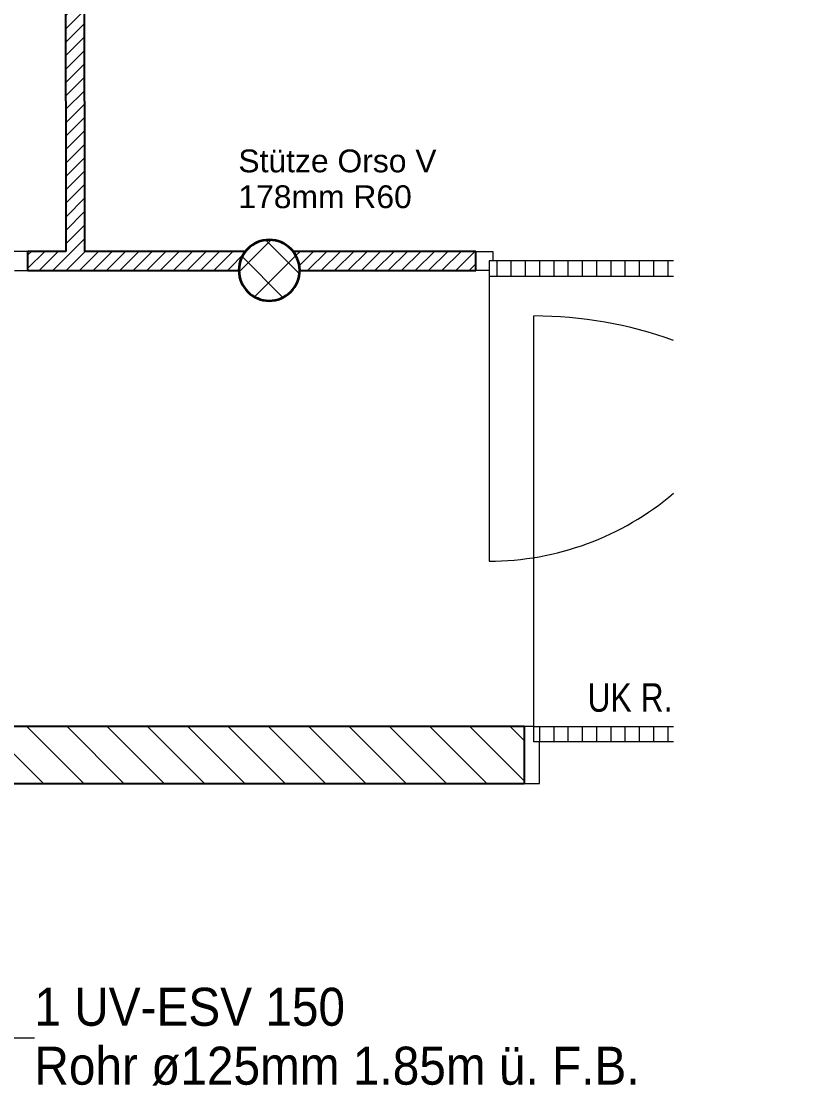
# Model space of a CAD drawing. Header units: metres. Extents: x -0.64 to 0.89, y -0.01 to 0.61.
# Drawn here: x 0.1737 to 0.2147, y 0.4407 to 0.4967 of the extents above; entities that cross this region are included whole.
import ezdxf
from ezdxf.xclip import XClip

# ---------------------------------------------------------------- set-up
doc = ezdxf.new("R2010")
doc.units = ezdxf.units.M
doc.header["$MEASUREMENT"] = 0
doc.header["$XCLIPFRAME"] = 0
for name, color, linetype in [('010 Türen', 7, 'Continuous'), ('011_Stift 1.Grau', 7, 'Continuous'), ('015 Innenwände', 7, 'Continuous'), ('015 Innenwände Bauteilschraffuren', 7, 'Continuous'), ('020 Stützen', 7, 'Continuous'), ('020 Stützen Bauteilschraffuren', 7, 'Continuous'), ('060 Möbel Einbau', 7, 'Continuous'), ('160 Beschriftungen Ausführung', 7, 'Continuous'), ('340 Schutzraum', 7, 'Continuous')]:
    doc.layers.add(name, color=color, linetype=linetype)
doc.styles.add('ERSTELLTER_STIL_1', font='Arial.ttf')
doc.styles.add('ERSTELLTER_STIL_3', font='Arial.ttf', dxfattribs={"width": 0.8})
doc.styles.add('ERSTELLTER_STIL_5', font='Arial.ttf', dxfattribs={"width": 0.9})
pattern_1 = [(44.99999999999999, (0.5632624936329055, 0.7045894040556212), (-0.0003535533905932736, 0.0003535533905932739), [])]
pattern_2 = [(90.0000000000002, (0.5632624936329055, 0.7045894040556212), (-0.00075, 0), [])]

# ---------------------------------------------------------------- blocks, each defined once
blk = doc.blocks.new('Zeichnung_2_1', base_point=(0.5632624936329055, 0.7045894040556212))
at = {"layer": '015 Innenwände Bauteilschraffuren', "linetype": 'Continuous', "lineweight": 0, "true_color": 0x000000}
h = blk.add_hatch(dxfattribs=at)
h.set_pattern_fill('Holz__massiv_0001', color=18, style=0, pattern_type=2)
h.set_pattern_definition(pattern_1)
h.paths.add_polyline_path([(0.1759635931236638, 0.5795762650520854), (0.1760557633955114, 0.484576264592646), (0.1770557638661684, 0.4845762645926466), (0.1769635926530071, 0.5795772352650119)])
h = blk.add_hatch(dxfattribs=at)
h.set_pattern_fill('Holz__massiv_0001', color=18, style=0, pattern_type=2)
h.set_pattern_definition(pattern_1)
h.paths.add_polyline_path([(0.1740671741416098, 0.4835762642843528), (0.185172496304654, 0.4835762642843528), (0.1852937958419471, 0.4841910405742539), (0.1855511951191897, 0.4845762639322991), (0.1740671741416098, 0.4845762646683712)])
h = blk.add_hatch(dxfattribs=at)
h.set_pattern_fill('Holz__massiv_0001', color=18, style=0, pattern_type=2)
h.set_pattern_definition(pattern_1)
h.paths.add_polyline_path([(0.1976393271313778, 0.4845762648179832), (0.1879928135195241, 0.484576264179297), (0.1882502104372635, 0.4841910406093247), (0.188372003421146, 0.4835787468575378), (0.1976393271313778, 0.4835762642843528)])
at = {"layer": '015 Innenwände Bauteilschraffuren', "linetype": 'Continuous', "lineweight": 0, "true_color": 0xffffff}
h = blk.add_hatch(dxfattribs=at)
h.set_pattern_fill('Dämmstoff__allgemein_ver_31', style=0, pattern_type=2)
h.set_pattern_definition(pattern_2)
h.paths.add_polyline_path([(0.2080568733340095, 0.4840762644084887), (0.1983393297803292, 0.4840762644084887), (0.1983393297803292, 0.4832762644461894), (0.2080568733340095, 0.4832762644461894)])
at = {"layer": '015 Innenwände Bauteilschraffuren', "linetype": 'Continuous', "lineweight": 0, "true_color": 0x000000}
h = blk.add_hatch(dxfattribs=at)
h.set_pattern_fill('Kalksandstein_0001', color=18, style=0, pattern_type=2)
h.set_pattern_definition([(315, (0.5632624936329055, 0.7045894040556212), (0.001060660171779821, 0.001060660171779822), [])])
h.paths.add_polyline_path([(0.1661542764855881, 0.4565762650542955), (0.2001987327519082, 0.4565762650542955), (0.2001987327519082, 0.4595762654463732), (0.1661542764855881, 0.4595762654463732)])
at = {"layer": '015 Innenwände Bauteilschraffuren', "linetype": 'Continuous', "lineweight": 0, "true_color": 0xffffff}
h = blk.add_hatch(dxfattribs=at)
h.set_pattern_fill('Dämmstoff__allgemein_ver_31', style=0, pattern_type=2)
h.set_pattern_definition(pattern_2)
h.paths.add_polyline_path([(0.2080568733340095, 0.4595762665255996), (0.2006987340563465, 0.4595762665255996), (0.2006987340563465, 0.4587762665633002), (0.2080568733340095, 0.4587762665633002)])
at = {"layer": '020 Stützen Bauteilschraffuren', "linetype": 'Continuous', "lineweight": 0, "true_color": 0x000000}
h = blk.add_hatch(dxfattribs=at)
h.set_pattern_fill('Beton_0001', color=18, style=0, pattern_type=2)
h.set_pattern_definition([(44.99999999999999, (0.5632624936329055, 0.7045894040556212), (-0.001060660171779821, 0.001060660171779822), []), (135.0000000000002, (0.5632624936329055, 0.7045894040556212), (0.001060660171779818, 0.001060660171779824), [])])
h.paths.add_polyline_path([(0.1851720037525636, 0.483578746861856, 0.4142135623730951), (0.1867720037525636, 0.481978746861856, 0.4142135623730951), (0.1883720037525636, 0.483578746861856, 0.4142135623730951), (0.1867720037525636, 0.485178746861856, 0.4142135623730951)])
at = {"layer": '010 Türen', "color": 7, "linetype": 'Continuous', "lineweight": 13, "ltscale": 1000}
for p, q in [((0.1740671739934858, 0.4845762634223971), (0.1731671711483129, 0.4845762634223971)), ((0.1740671739934858, 0.4835762653945803), (0.1740671739934858, 0.4845762634223971)), ((0.1976393250006737, 0.4845762634223971), (0.1985393278458467, 0.4845762634223971)), ((0.1976393250006737, 0.4835762653945803), (0.1976393250006737, 0.4845762634223971)), ((0.1985393278458467, 0.4845762634223971), (0.1985393278458467, 0.4840762644084887)), ((0.1985393278458467, 0.4840762644084887), (0.1983393297803292, 0.4840762644084887)), ((0.1983393297803292, 0.4840762644084887), (0.1983393297803292, 0.4835762653945803)), ((0.1983393297803292, 0.4840762644084887), (0.1983393297803292, 0.4832762644461894)), ((0.2080568733340095, 0.4840762644084887), (0.1983393297803292, 0.4840762644084887)), ((0.17336717691406, 0.4835762653945803), (0.1740671739934858, 0.4835762653945803)), ((0.1983393297803292, 0.4835762653945803), (0.1976393250006737, 0.4835762653945803)), ((0.1983393297803292, 0.4832762644461894), (0.2080568733340095, 0.4832762644461894)), ((0.1983393297803292, 0.4832762644461894), (0.1983393297803292, 0.468276263228019)), ((0.2006987340563465, 0.4595762665255996), (0.2006987340563465, 0.4811762655076823)), ((0.2006987340563465, 0.4595762665255996), (0.2001987350424381, 0.4595762665255996)), ((0.2001987350424381, 0.4595762665255996), (0.2001987350424381, 0.4565762647419195)), ((0.2006987340563465, 0.4587762665633002), (0.2006987340563465, 0.4595762665255996)), ((0.2006987340563465, 0.4587762665633002), (0.2006987340563465, 0.4595762665255996)), ((0.2006987340563465, 0.4595762665255996), (0.2080568733340095, 0.4595762665255996)), ((0.2009987350047374, 0.4587762665633002), (0.2006987340563465, 0.4587762665633002)), ((0.2080568733340095, 0.4587762665633002), (0.2006987340563465, 0.4587762665633002)), ((0.2009987350047374, 0.4565762647419195), (0.2009987350047374, 0.4587762665633002)), ((0.2001987350424381, 0.4565762647419195), (0.2009987350047374, 0.4565762647419195))]:
    blk.add_line(p, q, dxfattribs=at)
at = {"layer": '010 Türen', "color": 7, "linetype": 'Continuous', "lineweight": 25, "ltscale": 1000}
for p, q in [((0.1740671739934858, 0.4835762653945803), (0.1740671739934858, 0.4845762634223971)), ((0.1740671739934858, 0.4835762653945803), (0.1740671739934858, 0.4845762634223971)), ((0.1976393250006737, 0.4835762653945803), (0.1976393250006737, 0.4845762634223971)), ((0.1976393250006737, 0.4835762653945803), (0.1976393250006737, 0.4845762634223971)), ((0.2001987350424381, 0.4595762665255996), (0.2001987350424381, 0.4565762647419195)), ((0.2001987350424381, 0.4595762665255996), (0.2001987350424381, 0.4565762647419195))]:
    blk.add_line(p, q, dxfattribs=at)
at = {"layer": '010 Türen', "color": 7, "linetype": 'Continuous', "lineweight": 13, "ltscale": 1000}
for centre, radius, start, end in [((0.2006987326726237, 0.4595762650543419), 0.02159999999999998, 70.08324254740903, 90), ((0.1983393268709208, 0.483276264592661), 0.015, 270, 310.3786633986297)]:
    blk.add_arc(centre, radius, start, end, dxfattribs=at)
at = {"layer": '015 Innenwände', "color": 7, "linetype": 'Continuous', "lineweight": 25, "ltscale": 1000}
for p, q in [((0.1740671739934858, 0.4835762653945803), (0.1740671739934858, 0.4845762634223971)), ((0.1976393250006737, 0.4835762653945803), (0.1976393250006737, 0.4845762634223971)), ((0.2001987350424381, 0.4595762665255996), (0.2001987350424381, 0.4565762647419195))]:
    blk.add_line(p, q, dxfattribs=at)
at = {"layer": '015 Innenwände', "color": 7, "linetype": 'Continuous', "lineweight": 25, "ltscale": 1000, "flags": 128}
for points in [[(0.1759635931236638, 0.5795762650520854), (0.1760557633955114, 0.484576264592646)], [(0.1770557638661684, 0.4845762645926466), (0.1769635926530071, 0.5795772352650119)], [(0.1760557633955115, 0.4845762645926459), (0.1740671739413333, 0.4845762645926446)], [(0.1855511951191894, 0.4845762645926524), (0.1770557638661684, 0.4845762645926466)], [(0.1976393276922885, 0.4845762645926606), (0.1879928135195238, 0.484576264592654)], [(0.174067173941334, 0.4835762645926446), (0.1851724966101916, 0.4835762645926521)], [(0.1883715102150499, 0.4835762645926542), (0.1976393276922891, 0.4835762645926606)], [(0.2001987322263192, 0.4595762650543412), (0.163154276485584, 0.4595762650542915)], [(0.166154276485584, 0.4565762650542955), (0.2001987327519065, 0.4565762650543412)]]:
    blk.add_lwpolyline(points, dxfattribs=at)
at = {"layer": '020 Stützen', "color": 7, "linetype": 'Continuous', "lineweight": 35, "ltscale": 1000, "flags": 128}
blk.add_lwpolyline([(0.1851720037525636, 0.483578746861856, 0.4142135623730951), (0.1867720037525636, 0.481978746861856, 0.4142135623730951), (0.1883720037525636, 0.483578746861856, 0.4142135623730951), (0.1867720037525636, 0.485178746861856, 0.4142135623730951)], format="xyb", close=True, dxfattribs=at)
at = {"layer": '340 Schutzraum', "color": 7, "linetype": 'Continuous', "lineweight": 13, "ltscale": 1000}
blk.add_line((0.1644079750801021, 0.4431892768365096), (0.1744079707587293, 0.4431892768365096), dxfattribs=at)
at = {"layer": '060 Möbel Einbau', "color": 7, "linetype": 'Continuous', "lineweight": 13, "char_height": 0.0012, "attachment_point": 1, "style": 'ERSTELLTER_STIL_1'}
for s, insert in [('\\A1;{\\pql;\\fArial|b0|i0|c0|p0;\\W1.000000;Stütze Orso V}', (0.1851449543580693, 0.4899343277408599)), ('\\A1;{\\pql;\\fArial|b0|i0|c0|p0;\\W1.000000;178mm R60}', (0.1851449543580693, 0.4880486134551457))]:
    blk.add_mtext(s, dxfattribs=dict(at, insert=insert))
at = {"layer": '160 Beschriftungen Ausführung', "color": 7, "linetype": 'Continuous', "lineweight": 13, "insert": (0.2147973510550926, 0.4603300749023627), "char_height": 0.0015, "attachment_point": 9, "style": 'ERSTELLTER_STIL_3'}
blk.add_mtext('\\A1;{\\pqr;\\fArial|b0|i0|c0|p0;\\W0.800000;UK R.St.  -0.64}', dxfattribs=at)
at = {"layer": '340 Schutzraum', "color": 7, "linetype": 'Continuous', "lineweight": 70, "insert": (0.1744079723974849, 0.4432506623834639), "char_height": 0.001999992766203704, "attachment_point": 4, "line_spacing_factor": 0.9293744995091371, "style": 'ERSTELLTER_STIL_5'}
blk.add_mtext('\\A1;{\\pql;\\fArial|b0|i0|c0|p0;\\W0.900000;1 UV-ESV 150\\P\\pql;\\fArial|b0|i0|c0|p0;\\W0.900000;Rohr ø125mm 1.85m ü. F.B.}', dxfattribs=at)

msp = doc.modelspace()

# ---------------------------------------------------------------- block references
at = {"layer": '011_Stift 1.Grau', "color": 7, "linetype": 'Continuous', "lineweight": 13, "ltscale": 1000}
ref = msp.add_blockref('Zeichnung_2_1', (0.5632624936329055, 0.7045894040556212), dxfattribs=at)
XClip(ref).set_block_clipping_path([(0.006962295109945576, 0.07724682635061808), (0.2080568708290497, 0.594)])

doc.saveas('drawing.dxf')
